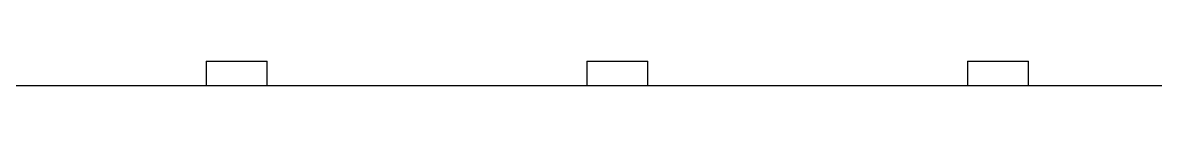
# Model space of a CAD drawing. Header units: millimetres. Extents: x 0 to 900, y 0 to 297.
# Drawn here: x 673.602 to 676.437, y 150.868 to 150.93 of the extents above; entities that cross this region are included whole.
import ezdxf

# ---------------------------------------------------------------- set-up
doc = ezdxf.new("R2010")
doc.units = ezdxf.units.MM

msp = doc.modelspace()

# ---------------------------------------------------------------- linework, layer by layer
at = {"color": 7, "linetype": 'Continuous'}
for p, q in [((674.06190572, 150.93042821), (674.06190572, 150.86792821)), ((674.06190572, 150.93042821), (674.21440572, 150.93042821)), ((674.21440572, 150.86792821), (674.21440572, 150.93042821)), ((675.01440572, 150.93042821), (675.01440572, 150.86792821)), ((675.01440572, 150.93042821), (675.16690572, 150.93042821)), ((675.16690572, 150.86792821), (675.16690572, 150.93042821)), ((675.96690572, 150.93042821), (675.96690572, 150.86792821)), ((675.96690572, 150.93042821), (676.11940572, 150.93042821)), ((676.11940572, 150.86792821), (676.11940572, 150.93042821)), ((680.42878072, 150.86792821), (668.67878072, 150.86792821))]:
    msp.add_line(p, q, dxfattribs=at)

doc.saveas('drawing.dxf')
